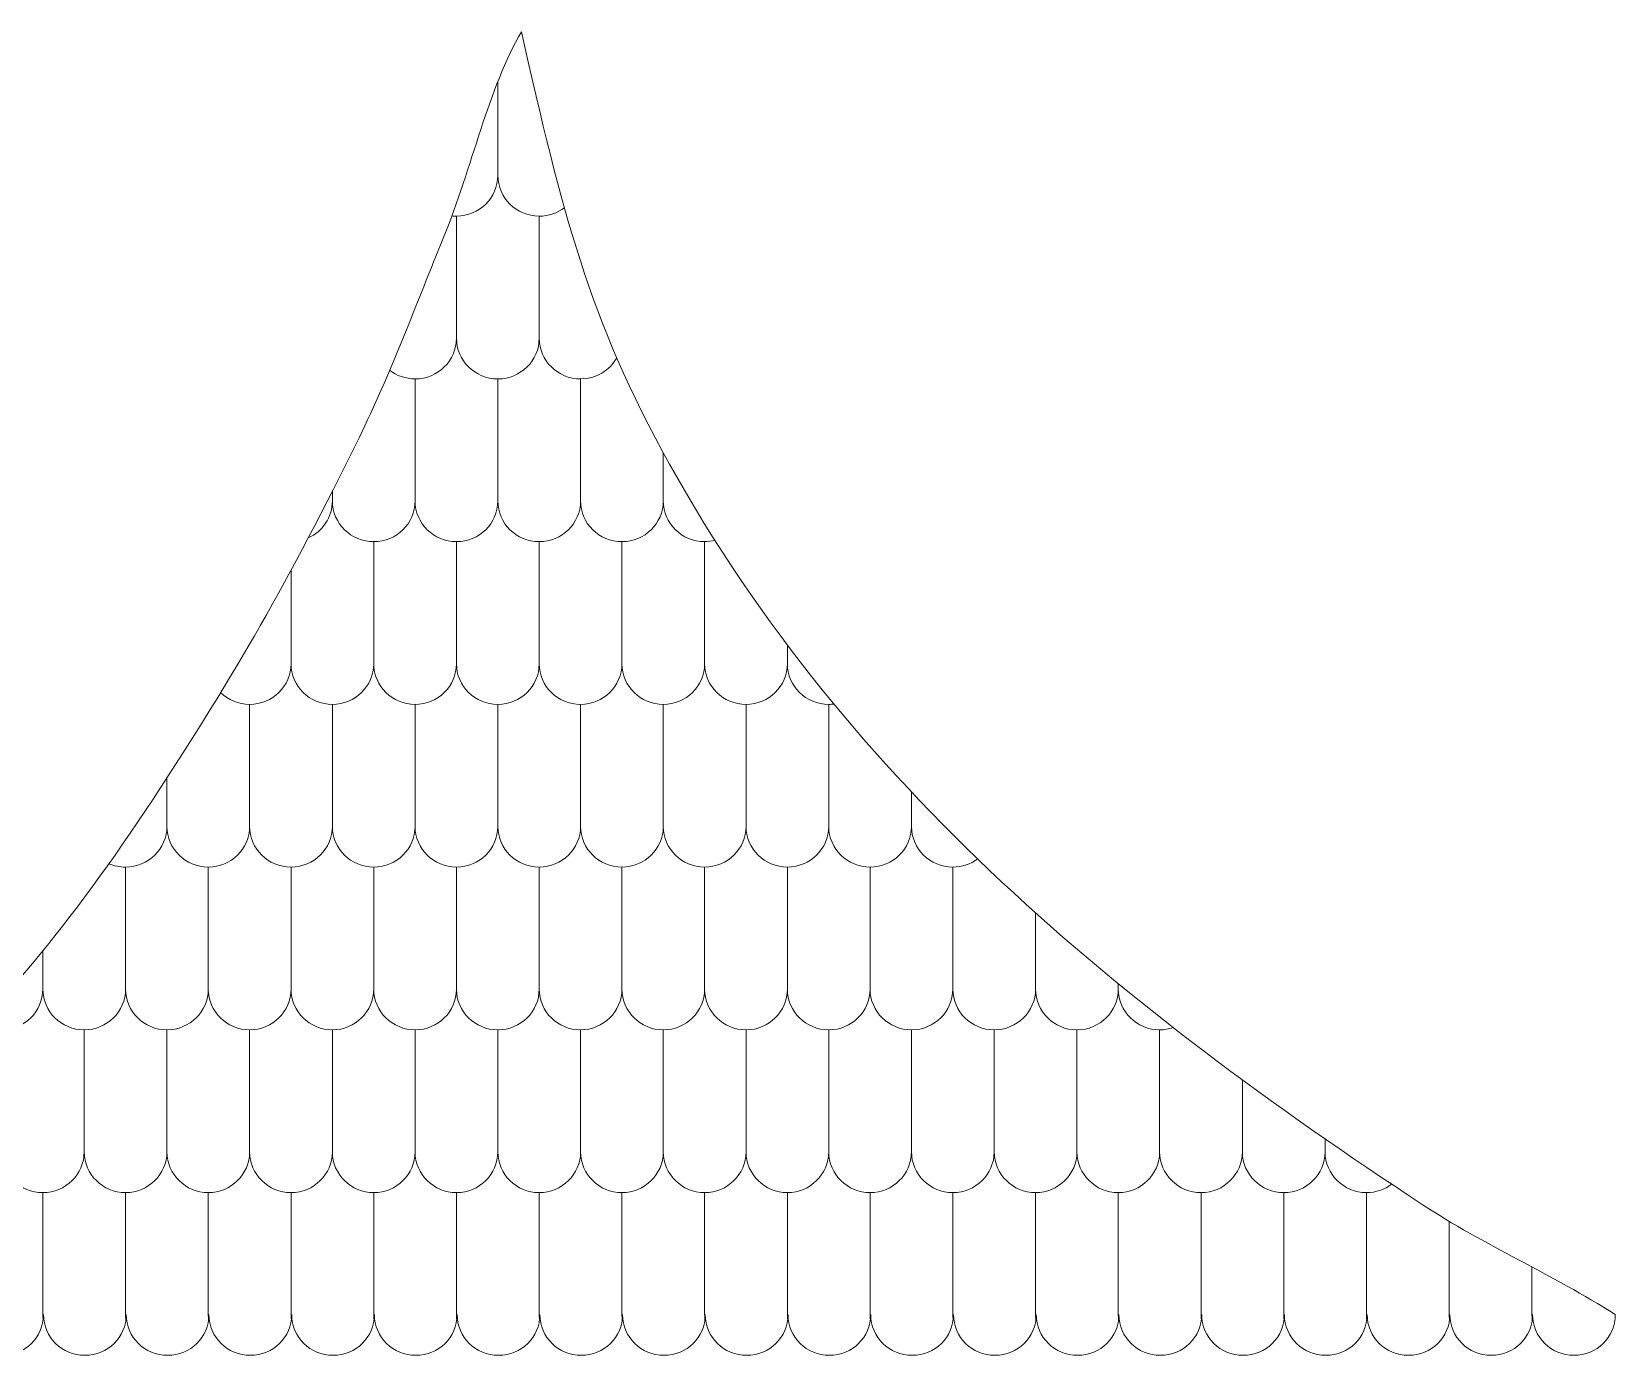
# Model space of a CAD drawing. Header units: millimetres. Extents: x 170 to 862, y -190 to 818.
# Drawn here: x 755.27 to 794.19, y 15.04 to 47.58 of the extents above; entities that cross this region are included whole.
import ezdxf

# ---------------------------------------------------------------- set-up
doc = ezdxf.new("R2010")
doc.units = ezdxf.units.MM
doc.header["$MEASUREMENT"] = 0
doc.layers.add('layer 1', color=7, linetype='Continuous')

msp = doc.modelspace()

# ---------------------------------------------------------------- linework, layer by layer
at = {"layer": 'layer 1', "color": 2, "lineweight": 9}
msp.add_open_spline([(789.4441, 18.7549), (782.1436, 23.5564), (775.3489, 29.0378), (770.9504, 36.9458), (770.9504, 36.9458), (768.9557, 40.5322), (768.3135, 43.1392), (767.3072, 47.5786), (767.3072, 47.5786), (766.502, 46.201), (766.0857, 44.2143), (765.405, 42.5465), (765.405, 42.5465), (764.7528, 40.9499), (764.0501, 39.0814), (763.3271, 37.6141), (763.3271, 37.6141), (761.5631, 34.0331), (760.2976, 31.8232), (758.2558, 28.7171), (758.2558, 28.7171), (754.2364, 22.6023), (750.7219, 19.6288), (744.7283, 16.7346), (744.7283, 16.7346), (744.7283, 16.7346), (743.3654, 16.0441), (743.3654, 16.0441), (743.3654, 16.0441), (743.3654, 15.4933), (743.822, 15.0441), (744.3819, 15.0441), (744.3819, 15.0441), (744.9418, 15.0441), (745.3984, 15.4933), (745.3984, 16.0441), (745.3984, 16.0441), (745.3984, 15.4933), (745.855, 15.0441), (746.4149, 15.0441), (746.4149, 15.0441), (746.9748, 15.0441), (747.4315, 15.4933), (747.4315, 16.0441), (747.4315, 16.0441), (747.4315, 15.4933), (747.8881, 15.0441), (748.448, 15.0441), (748.448, 15.0441), (749.0079, 15.0441), (749.4645, 15.4933), (749.4645, 16.0441), (749.4645, 16.0441), (749.4645, 15.4933), (749.9211, 15.0441), (750.481, 15.0441), (750.481, 15.0441), (751.0409, 15.0441), (751.4975, 15.4933), (751.4975, 16.0441), (751.4975, 16.0441), (751.4975, 15.4933), (751.9541, 15.0441), (752.514, 15.0441), (752.514, 15.0441), (753.0739, 15.0441), (753.5306, 15.4933), (753.5306, 16.0441), (753.5306, 16.0441), (753.5306, 15.4933), (753.9872, 15.0441), (754.5471, 15.0441), (754.5471, 15.0441), (755.107, 15.0441), (755.5636, 15.4933), (755.5636, 16.0441), (755.5636, 16.0441), (755.5636, 15.4933), (756.0202, 15.0441), (756.5801, 15.0441), (756.5801, 15.0441), (757.14, 15.0441), (757.5966, 15.4933), (757.5966, 16.0441), (757.5966, 16.0441), (757.5966, 15.4933), (758.0532, 15.0441), (758.6131, 15.0441), (758.6131, 15.0441), (759.173, 15.0441), (759.6296, 15.4933), (759.6296, 16.0441), (759.6296, 16.0441), (759.6296, 15.4933), (760.0863, 15.0441), (760.6462, 15.0441), (760.6462, 15.0441), (761.2061, 15.0441), (761.6627, 15.4933), (761.6627, 16.0441), (761.6627, 16.0441), (761.6627, 15.4933), (762.1193, 15.0441), (762.6792, 15.0441), (762.6792, 15.0441), (763.2391, 15.0441), (763.6957, 15.4933), (763.6957, 16.0441), (763.6957, 16.0441), (763.6957, 15.4933), (764.1523, 15.0441), (764.7122, 15.0441), (764.7122, 15.0441), (765.2721, 15.0441), (765.7287, 15.4933), (765.7287, 16.0441), (765.7287, 16.0441), (765.7287, 15.4933), (766.1854, 15.0441), (766.7453, 15.0441), (766.7453, 15.0441), (767.3052, 15.0441), (767.7618, 15.4933), (767.7618, 16.0441), (767.7618, 16.0441), (767.7618, 15.4933), (768.2184, 15.0441), (768.7783, 15.0441), (768.7783, 15.0441), (769.3382, 15.0441), (769.7948, 15.4933), (769.7948, 16.0441), (769.7948, 16.0441), (769.7948, 15.4933), (770.2514, 15.0441), (770.8113, 15.0441), (770.8113, 15.0441), (771.3712, 15.0441), (771.8278, 15.4933), (771.8278, 16.0441), (771.8278, 16.0441), (771.8278, 15.4933), (772.2845, 15.0441), (772.8444, 15.0441), (772.8444, 15.0441), (773.4043, 15.0441), (773.8609, 15.4933), (773.8609, 16.0441), (773.8609, 16.0441), (773.8609, 15.4933), (774.3175, 15.0441), (774.8774, 15.0441), (774.8774, 15.0441), (775.4373, 15.0441), (775.8939, 15.4933), (775.8939, 16.0441), (775.8939, 16.0441), (775.8939, 15.4933), (776.3505, 15.0441), (776.9104, 15.0441), (776.9104, 15.0441), (777.4703, 15.0441), (777.9269, 15.4933), (777.9269, 16.0441), (777.9269, 16.0441), (777.9269, 15.4933), (778.3836, 15.0441), (778.9434, 15.0441), (778.9434, 15.0441), (779.5033, 15.0441), (779.96, 15.4933), (779.96, 16.0441), (779.96, 16.0441), (779.96, 15.4933), (780.4166, 15.0441), (780.9765, 15.0441), (780.9765, 15.0441), (781.5364, 15.0441), (781.993, 15.4933), (781.993, 16.0441), (781.993, 16.0441), (781.993, 15.4933), (782.4496, 15.0441), (783.0095, 15.0441), (783.0095, 15.0441), (783.5694, 15.0441), (784.026, 15.4933), (784.026, 16.0441), (784.026, 16.0441), (784.026, 15.4933), (784.4826, 15.0441), (785.0425, 15.0441), (785.0425, 15.0441), (785.6024, 15.0441), (786.0591, 15.4933), (786.0591, 16.0441), (786.0591, 16.0441), (786.0591, 15.4933), (786.5157, 15.0441), (787.0756, 15.0441), (787.0756, 15.0441), (787.6355, 15.0441), (788.0921, 15.4933), (788.0921, 16.0441), (788.0921, 16.0441), (788.0921, 15.4933), (788.5487, 15.0441), (789.1086, 15.0441), (789.1086, 15.0441), (789.6685, 15.0441), (790.1251, 15.4933), (790.1251, 16.0441), (790.1251, 16.0441), (790.1251, 15.4933), (790.5817, 15.0441), (791.1416, 15.0441), (791.1416, 15.0441), (791.7015, 15.0441), (792.1582, 15.4933), (792.1582, 16.0441), (792.1582, 16.0441), (792.1582, 15.4933), (792.6148, 15.0441), (793.1747, 15.0441), (793.1747, 15.0441), (793.7346, 15.0441), (794.1912, 15.4933), (794.1912, 16.0441), (794.1912, 16.0441), (792.644, 17.0297), (790.9645, 17.755), (789.4441, 18.7549)], degree=3, knots=[0, 0, 0, 0, 0.0169492, 0.0169492, 0.0169492, 0.0169492, 0.0338983, 0.0338983, 0.0338983, 0.0338983, 0.0508475, 0.0508475, 0.0508475, 0.0508475, 0.0677966, 0.0677966, 0.0677966, 0.0677966, 0.0847458, 0.0847458, 0.0847458, 0.0847458, 0.1016949, 0.1016949, 0.1016949, 0.1016949, 0.1186441, 0.1186441, 0.1186441, 0.1186441, 0.1355932, 0.1355932, 0.1355932, 0.1355932, 0.1525424, 0.1525424, 0.1525424, 0.1525424, 0.1694915, 0.1694915, 0.1694915, 0.1694915, 0.1864407, 0.1864407, 0.1864407, 0.1864407, 0.2033898, 0.2033898, 0.2033898, 0.2033898, 0.220339, 0.220339, 0.220339, 0.220339, 0.2372881, 0.2372881, 0.2372881, 0.2372881, 0.2542373, 0.2542373, 0.2542373, 0.2542373, 0.2711864, 0.2711864, 0.2711864, 0.2711864, 0.2881356, 0.2881356, 0.2881356, 0.2881356, 0.3050847, 0.3050847, 0.3050847, 0.3050847, 0.3220339, 0.3220339, 0.3220339, 0.3220339, 0.3389831, 0.3389831, 0.3389831, 0.3389831, 0.3559322, 0.3559322, 0.3559322, 0.3559322, 0.3728814, 0.3728814, 0.3728814, 0.3728814, 0.3898305, 0.3898305, 0.3898305, 0.3898305, 0.4067797, 0.4067797, 0.4067797, 0.4067797, 0.4237288, 0.4237288, 0.4237288, 0.4237288, 0.440678, 0.440678, 0.440678, 0.440678, 0.4576271, 0.4576271, 0.4576271, 0.4576271, 0.4745763, 0.4745763, 0.4745763, 0.4745763, 0.4915254, 0.4915254, 0.4915254, 0.4915254, 0.5084746, 0.5084746, 0.5084746, 0.5084746, 0.5254237, 0.5254237, 0.5254237, 0.5254237, 0.5423729, 0.5423729, 0.5423729, 0.5423729, 0.559322, 0.559322, 0.559322, 0.559322, 0.5762712, 0.5762712, 0.5762712, 0.5762712, 0.5932203, 0.5932203, 0.5932203, 0.5932203, 0.6101695, 0.6101695, 0.6101695, 0.6101695, 0.6271186, 0.6271186, 0.6271186, 0.6271186, 0.6440678, 0.6440678, 0.6440678, 0.6440678, 0.6610169, 0.6610169, 0.6610169, 0.6610169, 0.6779661, 0.6779661, 0.6779661, 0.6779661, 0.6949153, 0.6949153, 0.6949153, 0.6949153, 0.7118644, 0.7118644, 0.7118644, 0.7118644, 0.7288136, 0.7288136, 0.7288136, 0.7288136, 0.7457627, 0.7457627, 0.7457627, 0.7457627, 0.7627119, 0.7627119, 0.7627119, 0.7627119, 0.779661, 0.779661, 0.779661, 0.779661, 0.7966102, 0.7966102, 0.7966102, 0.7966102, 0.8135593, 0.8135593, 0.8135593, 0.8135593, 0.8305085, 0.8305085, 0.8305085, 0.8305085, 0.8474576, 0.8474576, 0.8474576, 0.8474576, 0.8644068, 0.8644068, 0.8644068, 0.8644068, 0.8813559, 0.8813559, 0.8813559, 0.8813559, 0.8983051, 0.8983051, 0.8983051, 0.8983051, 0.9152542, 0.9152542, 0.9152542, 0.9152542, 0.9322034, 0.9322034, 0.9322034, 0.9322034, 0.9491525, 0.9491525, 0.9491525, 0.9491525, 0.9661017, 0.9661017, 0.9661017, 0.9661017, 1, 1, 1, 1], dxfattribs=at)
at = {"layer": 'layer 1', "color": 242, "lineweight": 9}
for points, knots in [([(768.3642, 43.2518), (768.1926, 43.1216), (767.9779, 43.0441), (767.7453, 43.0441), (767.7453, 43.0441), (767.1854, 43.0441), (766.7288, 43.4933), (766.7288, 44.0441), (766.7288, 44.0441), (766.7288, 44.0441), (766.7288, 46.3519), (766.7288, 46.3519)], [0, 0, 0, 0, 0.25, 0.25, 0.25, 0.25, 0.5, 0.5, 0.5, 0.5, 1, 1, 1, 1]), ([(766.7288, 44.0441), (766.7288, 43.4933), (766.2721, 43.0441), (765.7122, 43.0441), (765.7122, 43.0441), (765.6743, 43.0441), (765.6368, 43.0463), (765.6, 43.0503)], [0, 0, 0, 0, 0.3333333, 0.3333333, 0.3333333, 0.3333333, 1, 1, 1, 1]), ([(767.7453, 40.0441), (767.7453, 39.4933), (767.2887, 39.0441), (766.7288, 39.0441), (766.7288, 39.0441), (766.1689, 39.0441), (765.7122, 39.4933), (765.7122, 40.0441), (765.7122, 40.0441), (765.7122, 40.0441), (765.7122, 43.0441), (765.7122, 43.0441)], [0, 0, 0, 0, 0.25, 0.25, 0.25, 0.25, 0.5, 0.5, 0.5, 0.5, 1, 1, 1, 1]), ([(769.6523, 39.5627), (769.479, 39.254), (769.1445, 39.0441), (768.7618, 39.0441), (768.7618, 39.0441), (768.2019, 39.0441), (767.7453, 39.4933), (767.7453, 40.0441), (767.7453, 40.0441), (767.7453, 40.0441), (767.7453, 43.0441), (767.7453, 43.0441)], [0, 0, 0, 0, 0.25, 0.25, 0.25, 0.25, 0.5, 0.5, 0.5, 0.5, 1, 1, 1, 1]), ([(765.7122, 40.0441), (765.7122, 39.4933), (765.2556, 39.0441), (764.6957, 39.0441), (764.6957, 39.0441), (764.4602, 39.0441), (764.243, 39.1236), (764.0704, 39.2566)], [0, 0, 0, 0, 0.3333333, 0.3333333, 0.3333333, 0.3333333, 1, 1, 1, 1]), ([(766.7288, 36.0441), (766.7288, 35.4933), (766.2721, 35.0441), (765.7122, 35.0441), (765.7122, 35.0441), (765.1523, 35.0441), (764.6957, 35.4933), (764.6957, 36.0441), (764.6957, 36.0441), (764.6957, 36.0441), (764.6957, 39.0441), (764.6957, 39.0441)], [0, 0, 0, 0, 0.25, 0.25, 0.25, 0.25, 0.5, 0.5, 0.5, 0.5, 1, 1, 1, 1]), ([(768.7618, 36.0441), (768.7618, 35.4933), (768.3052, 35.0441), (767.7453, 35.0441), (767.7453, 35.0441), (767.1854, 35.0441), (766.7288, 35.4933), (766.7288, 36.0441), (766.7288, 36.0441), (766.7288, 36.0441), (766.7288, 39.0441), (766.7288, 39.0441)], [0, 0, 0, 0, 0.25, 0.25, 0.25, 0.25, 0.5, 0.5, 0.5, 0.5, 1, 1, 1, 1]), ([(770.7948, 36.0441), (770.7948, 35.4933), (770.3382, 35.0441), (769.7783, 35.0441), (769.7783, 35.0441), (769.2184, 35.0441), (768.7618, 35.4933), (768.7618, 36.0441), (768.7618, 36.0441), (768.7618, 36.0441), (768.7618, 39.0441), (768.7618, 39.0441)], [0, 0, 0, 0, 0.25, 0.25, 0.25, 0.25, 0.5, 0.5, 0.5, 0.5, 1, 1, 1, 1]), ([(772.0631, 35.0753), (771.9826, 35.055), (771.8982, 35.0441), (771.8113, 35.0441), (771.8113, 35.0441), (771.2514, 35.0441), (770.7948, 35.4933), (770.7948, 36.0441), (770.7948, 36.0441), (770.7948, 36.0441), (770.7948, 37.2288), (770.7948, 37.2288)], [0, 0, 0, 0, 0.25, 0.25, 0.25, 0.25, 0.5, 0.5, 0.5, 0.5, 1, 1, 1, 1]), ([(764.6957, 36.0441), (764.6957, 35.4933), (764.2391, 35.0441), (763.6792, 35.0441), (763.6792, 35.0441), (763.1193, 35.0441), (762.6627, 35.4933), (762.6627, 36.0441), (762.6627, 36.0441), (762.6627, 36.0441), (762.6627, 36.2843), (762.6627, 36.2843)], [0, 0, 0, 0, 0.25, 0.25, 0.25, 0.25, 0.5, 0.5, 0.5, 0.5, 1, 1, 1, 1]), ([(765.7122, 32.0441), (765.7122, 31.4933), (765.2556, 31.0441), (764.6957, 31.0441), (764.6957, 31.0441), (764.1358, 31.0441), (763.6792, 31.4933), (763.6792, 32.0441), (763.6792, 32.0441), (763.6792, 32.0441), (763.6792, 35.0441), (763.6792, 35.0441)], [0, 0, 0, 0, 0.25, 0.25, 0.25, 0.25, 0.5, 0.5, 0.5, 0.5, 1, 1, 1, 1]), ([(767.7453, 32.0441), (767.7453, 31.4933), (767.2887, 31.0441), (766.7288, 31.0441), (766.7288, 31.0441), (766.1689, 31.0441), (765.7122, 31.4933), (765.7122, 32.0441), (765.7122, 32.0441), (765.7122, 32.0441), (765.7122, 35.0441), (765.7122, 35.0441)], [0, 0, 0, 0, 0.25, 0.25, 0.25, 0.25, 0.5, 0.5, 0.5, 0.5, 1, 1, 1, 1]), ([(769.7783, 32.0441), (769.7783, 31.4933), (769.3217, 31.0441), (768.7618, 31.0441), (768.7618, 31.0441), (768.2019, 31.0441), (767.7453, 31.4933), (767.7453, 32.0441), (767.7453, 32.0441), (767.7453, 32.0441), (767.7453, 35.0441), (767.7453, 35.0441)], [0, 0, 0, 0, 0.25, 0.25, 0.25, 0.25, 0.5, 0.5, 0.5, 0.5, 1, 1, 1, 1]), ([(771.8113, 32.0441), (771.8113, 31.4933), (771.3547, 31.0441), (770.7948, 31.0441), (770.7948, 31.0441), (770.2349, 31.0441), (769.7783, 31.4933), (769.7783, 32.0441), (769.7783, 32.0441), (769.7783, 32.0441), (769.7783, 35.0441), (769.7783, 35.0441)], [0, 0, 0, 0, 0.25, 0.25, 0.25, 0.25, 0.5, 0.5, 0.5, 0.5, 1, 1, 1, 1]), ([(773.8444, 32.0441), (773.8444, 31.4933), (773.3878, 31.0441), (772.8279, 31.0441), (772.8279, 31.0441), (772.268, 31.0441), (771.8113, 31.4933), (771.8113, 32.0441), (771.8113, 32.0441), (771.8113, 32.0441), (771.8113, 35.0441), (771.8113, 35.0441)], [0, 0, 0, 0, 0.25, 0.25, 0.25, 0.25, 0.5, 0.5, 0.5, 0.5, 1, 1, 1, 1]), ([(763.6792, 32.0441), (763.6792, 31.4933), (763.2226, 31.0441), (762.6627, 31.0441), (762.6627, 31.0441), (762.1028, 31.0441), (761.6462, 31.4933), (761.6462, 32.0441), (761.6462, 32.0441), (761.6462, 32.0441), (761.6462, 34.3398), (761.6462, 34.3398)], [0, 0, 0, 0, 0.25, 0.25, 0.25, 0.25, 0.5, 0.5, 0.5, 0.5, 1, 1, 1, 1]), ([(774.9878, 31.0519), (774.9462, 31.0467), (774.9039, 31.0441), (774.8609, 31.0441), (774.8609, 31.0441), (774.301, 31.0441), (773.8444, 31.4933), (773.8444, 32.0441), (773.8444, 32.0441), (773.8444, 32.0441), (773.8444, 32.5022), (773.8444, 32.5022)], [0, 0, 0, 0, 0.25, 0.25, 0.25, 0.25, 0.5, 0.5, 0.5, 0.5, 1, 1, 1, 1]), ([(761.6462, 32.0441), (761.6462, 31.4933), (761.1896, 31.0441), (760.6297, 31.0441), (760.6297, 31.0441), (760.353, 31.0441), (760.1015, 31.1539), (759.9179, 31.3313)], [0, 0, 0, 0, 0.3333333, 0.3333333, 0.3333333, 0.3333333, 1, 1, 1, 1]), ([(762.6627, 28.0441), (762.6627, 27.4933), (762.2061, 27.0441), (761.6462, 27.0441), (761.6462, 27.0441), (761.0863, 27.0441), (760.6297, 27.4933), (760.6297, 28.0441), (760.6297, 28.0441), (760.6297, 28.0441), (760.6297, 31.0441), (760.6297, 31.0441)], [0, 0, 0, 0, 0.25, 0.25, 0.25, 0.25, 0.5, 0.5, 0.5, 0.5, 1, 1, 1, 1]), ([(764.6957, 28.0441), (764.6957, 27.4933), (764.2391, 27.0441), (763.6792, 27.0441), (763.6792, 27.0441), (763.1193, 27.0441), (762.6627, 27.4933), (762.6627, 28.0441), (762.6627, 28.0441), (762.6627, 28.0441), (762.6627, 31.0441), (762.6627, 31.0441)], [0, 0, 0, 0, 0.25, 0.25, 0.25, 0.25, 0.5, 0.5, 0.5, 0.5, 1, 1, 1, 1]), ([(766.7288, 28.0441), (766.7288, 27.4933), (766.2721, 27.0441), (765.7122, 27.0441), (765.7122, 27.0441), (765.1523, 27.0441), (764.6957, 27.4933), (764.6957, 28.0441), (764.6957, 28.0441), (764.6957, 28.0441), (764.6957, 31.0441), (764.6957, 31.0441)], [0, 0, 0, 0, 0.25, 0.25, 0.25, 0.25, 0.5, 0.5, 0.5, 0.5, 1, 1, 1, 1]), ([(768.7618, 28.0441), (768.7618, 27.4933), (768.3052, 27.0441), (767.7453, 27.0441), (767.7453, 27.0441), (767.1854, 27.0441), (766.7288, 27.4933), (766.7288, 28.0441), (766.7288, 28.0441), (766.7288, 28.0441), (766.7288, 31.0441), (766.7288, 31.0441)], [0, 0, 0, 0, 0.25, 0.25, 0.25, 0.25, 0.5, 0.5, 0.5, 0.5, 1, 1, 1, 1]), ([(770.7948, 28.0441), (770.7948, 27.4933), (770.3382, 27.0441), (769.7783, 27.0441), (769.7783, 27.0441), (769.2184, 27.0441), (768.7618, 27.4933), (768.7618, 28.0441), (768.7618, 28.0441), (768.7618, 28.0441), (768.7618, 31.0441), (768.7618, 31.0441)], [0, 0, 0, 0, 0.25, 0.25, 0.25, 0.25, 0.5, 0.5, 0.5, 0.5, 1, 1, 1, 1]), ([(772.8279, 28.0441), (772.8279, 27.4933), (772.3712, 27.0441), (771.8113, 27.0441), (771.8113, 27.0441), (771.2514, 27.0441), (770.7948, 27.4933), (770.7948, 28.0441), (770.7948, 28.0441), (770.7948, 28.0441), (770.7948, 31.0441), (770.7948, 31.0441)], [0, 0, 0, 0, 0.25, 0.25, 0.25, 0.25, 0.5, 0.5, 0.5, 0.5, 1, 1, 1, 1]), ([(774.8609, 28.0441), (774.8609, 27.4933), (774.4043, 27.0441), (773.8444, 27.0441), (773.8444, 27.0441), (773.2845, 27.0441), (772.8279, 27.4933), (772.8279, 28.0441), (772.8279, 28.0441), (772.8279, 28.0441), (772.8279, 31.0441), (772.8279, 31.0441)], [0, 0, 0, 0, 0.25, 0.25, 0.25, 0.25, 0.5, 0.5, 0.5, 0.5, 1, 1, 1, 1]), ([(776.8939, 28.0441), (776.8939, 27.4933), (776.4373, 27.0441), (775.8774, 27.0441), (775.8774, 27.0441), (775.3175, 27.0441), (774.8609, 27.4933), (774.8609, 28.0441), (774.8609, 28.0441), (774.8609, 28.0441), (774.8609, 31.0441), (774.8609, 31.0441)], [0, 0, 0, 0, 0.25, 0.25, 0.25, 0.25, 0.5, 0.5, 0.5, 0.5, 1, 1, 1, 1]), ([(760.6297, 28.0441), (760.6297, 27.4933), (760.173, 27.0441), (759.6131, 27.0441), (759.6131, 27.0441), (759.0533, 27.0441), (758.5966, 27.4933), (758.5966, 28.0441), (758.5966, 28.0441), (758.5966, 28.0441), (758.5966, 29.2384), (758.5966, 29.2384)], [0, 0, 0, 0, 0.25, 0.25, 0.25, 0.25, 0.5, 0.5, 0.5, 0.5, 1, 1, 1, 1]), ([(778.5203, 27.245), (778.3502, 27.119), (778.139, 27.0441), (777.9104, 27.0441), (777.9104, 27.0441), (777.3505, 27.0441), (776.8939, 27.4933), (776.8939, 28.0441), (776.8939, 28.0441), (776.8939, 28.0441), (776.8939, 28.892), (776.8939, 28.892)], [0, 0, 0, 0, 0.25, 0.25, 0.25, 0.25, 0.5, 0.5, 0.5, 0.5, 1, 1, 1, 1]), ([(758.5966, 28.0441), (758.5966, 27.4933), (758.14, 27.0441), (757.5801, 27.0441), (757.5801, 27.0441), (757.4351, 27.0441), (757.2972, 27.0743), (757.1722, 27.1285)], [0, 0, 0, 0, 0.3333333, 0.3333333, 0.3333333, 0.3333333, 1, 1, 1, 1]), ([(759.6131, 24.0441), (759.6131, 23.4933), (759.1565, 23.0441), (758.5966, 23.0441), (758.5966, 23.0441), (758.0367, 23.0441), (757.5801, 23.4933), (757.5801, 24.0441), (757.5801, 24.0441), (757.5801, 24.0441), (757.5801, 27.0441), (757.5801, 27.0441)], [0, 0, 0, 0, 0.25, 0.25, 0.25, 0.25, 0.5, 0.5, 0.5, 0.5, 1, 1, 1, 1]), ([(761.6462, 24.0441), (761.6462, 23.4933), (761.1896, 23.0441), (760.6297, 23.0441), (760.6297, 23.0441), (760.0698, 23.0441), (759.6131, 23.4933), (759.6131, 24.0441), (759.6131, 24.0441), (759.6131, 24.0441), (759.6131, 27.0441), (759.6131, 27.0441)], [0, 0, 0, 0, 0.25, 0.25, 0.25, 0.25, 0.5, 0.5, 0.5, 0.5, 1, 1, 1, 1]), ([(763.6792, 24.0441), (763.6792, 23.4933), (763.2226, 23.0441), (762.6627, 23.0441), (762.6627, 23.0441), (762.1028, 23.0441), (761.6462, 23.4933), (761.6462, 24.0441), (761.6462, 24.0441), (761.6462, 24.0441), (761.6462, 27.0441), (761.6462, 27.0441)], [0, 0, 0, 0, 0.25, 0.25, 0.25, 0.25, 0.5, 0.5, 0.5, 0.5, 1, 1, 1, 1]), ([(765.7122, 24.0441), (765.7122, 23.4933), (765.2556, 23.0441), (764.6957, 23.0441), (764.6957, 23.0441), (764.1358, 23.0441), (763.6792, 23.4933), (763.6792, 24.0441), (763.6792, 24.0441), (763.6792, 24.0441), (763.6792, 27.0441), (763.6792, 27.0441)], [0, 0, 0, 0, 0.25, 0.25, 0.25, 0.25, 0.5, 0.5, 0.5, 0.5, 1, 1, 1, 1]), ([(767.7453, 24.0441), (767.7453, 23.4933), (767.2887, 23.0441), (766.7288, 23.0441), (766.7288, 23.0441), (766.1689, 23.0441), (765.7122, 23.4933), (765.7122, 24.0441), (765.7122, 24.0441), (765.7122, 24.0441), (765.7122, 27.0441), (765.7122, 27.0441)], [0, 0, 0, 0, 0.25, 0.25, 0.25, 0.25, 0.5, 0.5, 0.5, 0.5, 1, 1, 1, 1]), ([(769.7783, 24.0441), (769.7783, 23.4933), (769.3217, 23.0441), (768.7618, 23.0441), (768.7618, 23.0441), (768.2019, 23.0441), (767.7453, 23.4933), (767.7453, 24.0441), (767.7453, 24.0441), (767.7453, 24.0441), (767.7453, 27.0441), (767.7453, 27.0441)], [0, 0, 0, 0, 0.25, 0.25, 0.25, 0.25, 0.5, 0.5, 0.5, 0.5, 1, 1, 1, 1]), ([(771.8113, 24.0441), (771.8113, 23.4933), (771.3547, 23.0441), (770.7948, 23.0441), (770.7948, 23.0441), (770.2349, 23.0441), (769.7783, 23.4933), (769.7783, 24.0441), (769.7783, 24.0441), (769.7783, 24.0441), (769.7783, 27.0441), (769.7783, 27.0441)], [0, 0, 0, 0, 0.25, 0.25, 0.25, 0.25, 0.5, 0.5, 0.5, 0.5, 1, 1, 1, 1]), ([(773.8444, 24.0441), (773.8444, 23.4933), (773.3878, 23.0441), (772.8279, 23.0441), (772.8279, 23.0441), (772.268, 23.0441), (771.8113, 23.4933), (771.8113, 24.0441), (771.8113, 24.0441), (771.8113, 24.0441), (771.8113, 27.0441), (771.8113, 27.0441)], [0, 0, 0, 0, 0.25, 0.25, 0.25, 0.25, 0.5, 0.5, 0.5, 0.5, 1, 1, 1, 1]), ([(775.8774, 24.0441), (775.8774, 23.4933), (775.4208, 23.0441), (774.8609, 23.0441), (774.8609, 23.0441), (774.301, 23.0441), (773.8444, 23.4933), (773.8444, 24.0441), (773.8444, 24.0441), (773.8444, 24.0441), (773.8444, 27.0441), (773.8444, 27.0441)], [0, 0, 0, 0, 0.25, 0.25, 0.25, 0.25, 0.5, 0.5, 0.5, 0.5, 1, 1, 1, 1]), ([(777.9104, 24.0441), (777.9104, 23.4933), (777.4538, 23.0441), (776.8939, 23.0441), (776.8939, 23.0441), (776.334, 23.0441), (775.8774, 23.4933), (775.8774, 24.0441), (775.8774, 24.0441), (775.8774, 24.0441), (775.8774, 27.0441), (775.8774, 27.0441)], [0, 0, 0, 0, 0.25, 0.25, 0.25, 0.25, 0.5, 0.5, 0.5, 0.5, 1, 1, 1, 1]), ([(779.9435, 24.0441), (779.9435, 23.4933), (779.4868, 23.0441), (778.9269, 23.0441), (778.9269, 23.0441), (778.3671, 23.0441), (777.9104, 23.4933), (777.9104, 24.0441), (777.9104, 24.0441), (777.9104, 24.0441), (777.9104, 27.0441), (777.9104, 27.0441)], [0, 0, 0, 0, 0.25, 0.25, 0.25, 0.25, 0.5, 0.5, 0.5, 0.5, 1, 1, 1, 1]), ([(781.9765, 24.0441), (781.9765, 23.4933), (781.5199, 23.0441), (780.96, 23.0441), (780.96, 23.0441), (780.4001, 23.0441), (779.9435, 23.4933), (779.9435, 24.0441), (779.9435, 24.0441), (779.9435, 24.0441), (779.9435, 25.9208), (779.9435, 25.9208)], [0, 0, 0, 0, 0.25, 0.25, 0.25, 0.25, 0.5, 0.5, 0.5, 0.5, 1, 1, 1, 1]), ([(757.5801, 24.0441), (757.5801, 23.4933), (757.1235, 23.0441), (756.5636, 23.0441), (756.5636, 23.0441), (756.0037, 23.0441), (755.5471, 23.4933), (755.5471, 24.0441), (755.5471, 24.0441), (755.5471, 24.0441), (755.5471, 24.9853), (755.5471, 24.9853)], [0, 0, 0, 0, 0.25, 0.25, 0.25, 0.25, 0.5, 0.5, 0.5, 0.5, 1, 1, 1, 1]), ([(783.3267, 23.0997), (783.2221, 23.0638), (783.1098, 23.0441), (782.993, 23.0441), (782.993, 23.0441), (782.4331, 23.0441), (781.9765, 23.4933), (781.9765, 24.0441), (781.9765, 24.0441), (781.9765, 24.0441), (781.9765, 24.1781), (781.9765, 24.1781)], [0, 0, 0, 0, 0.25, 0.25, 0.25, 0.25, 0.5, 0.5, 0.5, 0.5, 1, 1, 1, 1]), ([(755.5471, 24.0441), (755.5471, 23.4933), (755.0905, 23.0441), (754.5306, 23.0441), (754.5306, 23.0441), (754.329, 23.0441), (754.1407, 23.1024), (753.9824, 23.2027)], [0, 0, 0, 0, 0.3333333, 0.3333333, 0.3333333, 0.3333333, 1, 1, 1, 1]), ([(756.5636, 20.0441), (756.5636, 19.4933), (756.107, 19.0441), (755.5471, 19.0441), (755.5471, 19.0441), (754.9872, 19.0441), (754.5306, 19.4933), (754.5306, 20.0441), (754.5306, 20.0441), (754.5306, 20.0441), (754.5306, 23.0441), (754.5306, 23.0441)], [0, 0, 0, 0, 0.25, 0.25, 0.25, 0.25, 0.5, 0.5, 0.5, 0.5, 1, 1, 1, 1]), ([(758.5966, 20.0441), (758.5966, 19.4933), (758.14, 19.0441), (757.5801, 19.0441), (757.5801, 19.0441), (757.0202, 19.0441), (756.5636, 19.4933), (756.5636, 20.0441), (756.5636, 20.0441), (756.5636, 20.0441), (756.5636, 23.0441), (756.5636, 23.0441)], [0, 0, 0, 0, 0.25, 0.25, 0.25, 0.25, 0.5, 0.5, 0.5, 0.5, 1, 1, 1, 1]), ([(760.6297, 20.0441), (760.6297, 19.4933), (760.173, 19.0441), (759.6131, 19.0441), (759.6131, 19.0441), (759.0533, 19.0441), (758.5966, 19.4933), (758.5966, 20.0441), (758.5966, 20.0441), (758.5966, 20.0441), (758.5966, 23.0441), (758.5966, 23.0441)], [0, 0, 0, 0, 0.25, 0.25, 0.25, 0.25, 0.5, 0.5, 0.5, 0.5, 1, 1, 1, 1]), ([(762.6627, 20.0441), (762.6627, 19.4933), (762.2061, 19.0441), (761.6462, 19.0441), (761.6462, 19.0441), (761.0863, 19.0441), (760.6297, 19.4933), (760.6297, 20.0441), (760.6297, 20.0441), (760.6297, 20.0441), (760.6297, 23.0441), (760.6297, 23.0441)], [0, 0, 0, 0, 0.25, 0.25, 0.25, 0.25, 0.5, 0.5, 0.5, 0.5, 1, 1, 1, 1]), ([(764.6957, 20.0441), (764.6957, 19.4933), (764.2391, 19.0441), (763.6792, 19.0441), (763.6792, 19.0441), (763.1193, 19.0441), (762.6627, 19.4933), (762.6627, 20.0441), (762.6627, 20.0441), (762.6627, 20.0441), (762.6627, 23.0441), (762.6627, 23.0441)], [0, 0, 0, 0, 0.25, 0.25, 0.25, 0.25, 0.5, 0.5, 0.5, 0.5, 1, 1, 1, 1]), ([(766.7288, 20.0441), (766.7288, 19.4933), (766.2721, 19.0441), (765.7122, 19.0441), (765.7122, 19.0441), (765.1523, 19.0441), (764.6957, 19.4933), (764.6957, 20.0441), (764.6957, 20.0441), (764.6957, 20.0441), (764.6957, 23.0441), (764.6957, 23.0441)], [0, 0, 0, 0, 0.25, 0.25, 0.25, 0.25, 0.5, 0.5, 0.5, 0.5, 1, 1, 1, 1]), ([(768.7618, 20.0441), (768.7618, 19.4933), (768.3052, 19.0441), (767.7453, 19.0441), (767.7453, 19.0441), (767.1854, 19.0441), (766.7288, 19.4933), (766.7288, 20.0441), (766.7288, 20.0441), (766.7288, 20.0441), (766.7288, 23.0441), (766.7288, 23.0441)], [0, 0, 0, 0, 0.25, 0.25, 0.25, 0.25, 0.5, 0.5, 0.5, 0.5, 1, 1, 1, 1]), ([(770.7948, 20.0441), (770.7948, 19.4933), (770.3382, 19.0441), (769.7783, 19.0441), (769.7783, 19.0441), (769.2184, 19.0441), (768.7618, 19.4933), (768.7618, 20.0441), (768.7618, 20.0441), (768.7618, 20.0441), (768.7618, 23.0441), (768.7618, 23.0441)], [0, 0, 0, 0, 0.25, 0.25, 0.25, 0.25, 0.5, 0.5, 0.5, 0.5, 1, 1, 1, 1]), ([(772.8279, 20.0441), (772.8279, 19.4933), (772.3712, 19.0441), (771.8113, 19.0441), (771.8113, 19.0441), (771.2514, 19.0441), (770.7948, 19.4933), (770.7948, 20.0441), (770.7948, 20.0441), (770.7948, 20.0441), (770.7948, 23.0441), (770.7948, 23.0441)], [0, 0, 0, 0, 0.25, 0.25, 0.25, 0.25, 0.5, 0.5, 0.5, 0.5, 1, 1, 1, 1]), ([(774.8609, 20.0441), (774.8609, 19.4933), (774.4043, 19.0441), (773.8444, 19.0441), (773.8444, 19.0441), (773.2845, 19.0441), (772.8279, 19.4933), (772.8279, 20.0441), (772.8279, 20.0441), (772.8279, 20.0441), (772.8279, 23.0441), (772.8279, 23.0441)], [0, 0, 0, 0, 0.25, 0.25, 0.25, 0.25, 0.5, 0.5, 0.5, 0.5, 1, 1, 1, 1]), ([(776.8939, 20.0441), (776.8939, 19.4933), (776.4373, 19.0441), (775.8774, 19.0441), (775.8774, 19.0441), (775.3175, 19.0441), (774.8609, 19.4933), (774.8609, 20.0441), (774.8609, 20.0441), (774.8609, 20.0441), (774.8609, 23.0441), (774.8609, 23.0441)], [0, 0, 0, 0, 0.25, 0.25, 0.25, 0.25, 0.5, 0.5, 0.5, 0.5, 1, 1, 1, 1]), ([(778.9269, 20.0441), (778.9269, 19.4933), (778.4703, 19.0441), (777.9104, 19.0441), (777.9104, 19.0441), (777.3505, 19.0441), (776.8939, 19.4933), (776.8939, 20.0441), (776.8939, 20.0441), (776.8939, 20.0441), (776.8939, 23.0441), (776.8939, 23.0441)], [0, 0, 0, 0, 0.25, 0.25, 0.25, 0.25, 0.5, 0.5, 0.5, 0.5, 1, 1, 1, 1]), ([(780.96, 20.0441), (780.96, 19.4933), (780.5034, 19.0441), (779.9435, 19.0441), (779.9435, 19.0441), (779.3836, 19.0441), (778.9269, 19.4933), (778.9269, 20.0441), (778.9269, 20.0441), (778.9269, 20.0441), (778.9269, 23.0441), (778.9269, 23.0441)], [0, 0, 0, 0, 0.25, 0.25, 0.25, 0.25, 0.5, 0.5, 0.5, 0.5, 1, 1, 1, 1]), ([(782.993, 20.0441), (782.993, 19.4933), (782.5364, 19.0441), (781.9765, 19.0441), (781.9765, 19.0441), (781.4166, 19.0441), (780.96, 19.4933), (780.96, 20.0441), (780.96, 20.0441), (780.96, 20.0441), (780.96, 23.0441), (780.96, 23.0441)], [0, 0, 0, 0, 0.25, 0.25, 0.25, 0.25, 0.5, 0.5, 0.5, 0.5, 1, 1, 1, 1]), ([(785.026, 20.0441), (785.026, 19.4933), (784.5694, 19.0441), (784.0095, 19.0441), (784.0095, 19.0441), (783.4496, 19.0441), (782.993, 19.4933), (782.993, 20.0441), (782.993, 20.0441), (782.993, 20.0441), (782.993, 23.0441), (782.993, 23.0441)], [0, 0, 0, 0, 0.25, 0.25, 0.25, 0.25, 0.5, 0.5, 0.5, 0.5, 1, 1, 1, 1]), ([(787.0591, 20.0441), (787.0591, 19.4933), (786.6025, 19.0441), (786.0426, 19.0441), (786.0426, 19.0441), (785.4827, 19.0441), (785.026, 19.4933), (785.026, 20.0441), (785.026, 20.0441), (785.026, 20.0441), (785.026, 21.8149), (785.026, 21.8149)], [0, 0, 0, 0, 0.25, 0.25, 0.25, 0.25, 0.5, 0.5, 0.5, 0.5, 1, 1, 1, 1]), ([(788.6945, 19.2518), (788.5229, 19.1217), (788.3082, 19.0441), (788.0756, 19.0441), (788.0756, 19.0441), (787.5157, 19.0441), (787.0591, 19.4933), (787.0591, 20.0441), (787.0591, 20.0441), (787.0591, 20.0441), (787.0591, 20.3641), (787.0591, 20.3641)], [0, 0, 0, 0, 0.25, 0.25, 0.25, 0.25, 0.5, 0.5, 0.5, 0.5, 1, 1, 1, 1]), ([(755.5553, 15.9166), (755.5499, 15.9583), (755.5471, 16.0009), (755.5471, 16.0441), (755.5471, 16.0441), (755.5471, 16.0441), (755.5471, 19.0441), (755.5471, 19.0441)], [0, 0, 0, 0, 0.3333333, 0.3333333, 0.3333333, 0.3333333, 1, 1, 1, 1]), ([(757.5883, 15.9166), (757.5829, 15.9583), (757.5801, 16.0009), (757.5801, 16.0441), (757.5801, 16.0441), (757.5801, 16.0441), (757.5801, 19.0441), (757.5801, 19.0441)], [0, 0, 0, 0, 0.3333333, 0.3333333, 0.3333333, 0.3333333, 1, 1, 1, 1]), ([(759.6214, 15.9167), (759.616, 15.9584), (759.6131, 16.0009), (759.6131, 16.0441), (759.6131, 16.0441), (759.6131, 16.0441), (759.6131, 19.0441), (759.6131, 19.0441)], [0, 0, 0, 0, 0.3333333, 0.3333333, 0.3333333, 0.3333333, 1, 1, 1, 1]), ([(761.6544, 15.9166), (761.649, 15.9583), (761.6462, 16.0009), (761.6462, 16.0441), (761.6462, 16.0441), (761.6462, 16.0441), (761.6462, 19.0441), (761.6462, 19.0441)], [0, 0, 0, 0, 0.3333333, 0.3333333, 0.3333333, 0.3333333, 1, 1, 1, 1]), ([(763.6874, 15.9166), (763.682, 15.9583), (763.6792, 16.0009), (763.6792, 16.0441), (763.6792, 16.0441), (763.6792, 16.0441), (763.6792, 19.0441), (763.6792, 19.0441)], [0, 0, 0, 0, 0.3333333, 0.3333333, 0.3333333, 0.3333333, 1, 1, 1, 1]), ([(765.7205, 15.9167), (765.7151, 15.9584), (765.7122, 16.0009), (765.7122, 16.0441), (765.7122, 16.0441), (765.7122, 16.0441), (765.7122, 19.0441), (765.7122, 19.0441)], [0, 0, 0, 0, 0.3333333, 0.3333333, 0.3333333, 0.3333333, 1, 1, 1, 1]), ([(767.7535, 15.9166), (767.7481, 15.9583), (767.7453, 16.0009), (767.7453, 16.0441), (767.7453, 16.0441), (767.7453, 16.0441), (767.7453, 19.0441), (767.7453, 19.0441)], [0, 0, 0, 0, 0.3333333, 0.3333333, 0.3333333, 0.3333333, 1, 1, 1, 1]), ([(769.7865, 15.9166), (769.7811, 15.9583), (769.7783, 16.0009), (769.7783, 16.0441), (769.7783, 16.0441), (769.7783, 16.0441), (769.7783, 19.0441), (769.7783, 19.0441)], [0, 0, 0, 0, 0.3333333, 0.3333333, 0.3333333, 0.3333333, 1, 1, 1, 1]), ([(771.8196, 15.9167), (771.8142, 15.9584), (771.8113, 16.0009), (771.8113, 16.0441), (771.8113, 16.0441), (771.8113, 16.0441), (771.8113, 19.0441), (771.8113, 19.0441)], [0, 0, 0, 0, 0.3333333, 0.3333333, 0.3333333, 0.3333333, 1, 1, 1, 1]), ([(773.8526, 15.9166), (773.8472, 15.9583), (773.8444, 16.0009), (773.8444, 16.0441), (773.8444, 16.0441), (773.8444, 16.0441), (773.8444, 19.0441), (773.8444, 19.0441)], [0, 0, 0, 0, 0.3333333, 0.3333333, 0.3333333, 0.3333333, 1, 1, 1, 1]), ([(775.8856, 15.9166), (775.8802, 15.9583), (775.8774, 16.0009), (775.8774, 16.0441), (775.8774, 16.0441), (775.8774, 16.0441), (775.8774, 19.0441), (775.8774, 19.0441)], [0, 0, 0, 0, 0.3333333, 0.3333333, 0.3333333, 0.3333333, 1, 1, 1, 1]), ([(777.9187, 15.9167), (777.9133, 15.9584), (777.9104, 16.0009), (777.9104, 16.0441), (777.9104, 16.0441), (777.9104, 16.0441), (777.9104, 19.0441), (777.9104, 19.0441)], [0, 0, 0, 0, 0.3333333, 0.3333333, 0.3333333, 0.3333333, 1, 1, 1, 1]), ([(779.9517, 15.9167), (779.9463, 15.9584), (779.9435, 16.0009), (779.9435, 16.0441), (779.9435, 16.0441), (779.9435, 16.0441), (779.9435, 19.0441), (779.9435, 19.0441)], [0, 0, 0, 0, 0.3333333, 0.3333333, 0.3333333, 0.3333333, 1, 1, 1, 1]), ([(781.9848, 15.9166), (781.9794, 15.9583), (781.9765, 16.0009), (781.9765, 16.0441), (781.9765, 16.0441), (781.9765, 16.0441), (781.9765, 19.0441), (781.9765, 19.0441)], [0, 0, 0, 0, 0.3333333, 0.3333333, 0.3333333, 0.3333333, 1, 1, 1, 1]), ([(784.0178, 15.9166), (784.0124, 15.9583), (784.0095, 16.0009), (784.0095, 16.0441), (784.0095, 16.0441), (784.0095, 16.0441), (784.0095, 19.0441), (784.0095, 19.0441)], [0, 0, 0, 0, 0.3333333, 0.3333333, 0.3333333, 0.3333333, 1, 1, 1, 1]), ([(786.0508, 15.9167), (786.0454, 15.9584), (786.0426, 16.0009), (786.0426, 16.0441), (786.0426, 16.0441), (786.0426, 16.0441), (786.0426, 19.0441), (786.0426, 19.0441)], [0, 0, 0, 0, 0.3333333, 0.3333333, 0.3333333, 0.3333333, 1, 1, 1, 1]), ([(788.0839, 15.9166), (788.0785, 15.9583), (788.0756, 16.0009), (788.0756, 16.0441), (788.0756, 16.0441), (788.0756, 16.0441), (788.0756, 19.0441), (788.0756, 19.0441)], [0, 0, 0, 0, 0.3333333, 0.3333333, 0.3333333, 0.3333333, 1, 1, 1, 1]), ([(790.1169, 15.9166), (790.1115, 15.9583), (790.1086, 16.0009), (790.1086, 16.0441), (790.1086, 16.0441), (790.1086, 16.0441), (790.1086, 18.3393), (790.1086, 18.3393)], [0, 0, 0, 0, 0.3333333, 0.3333333, 0.3333333, 0.3333333, 1, 1, 1, 1]), ([(792.1499, 15.9167), (792.1445, 15.9584), (792.1417, 16.0009), (792.1417, 16.0441), (792.1417, 16.0441), (792.1417, 16.0441), (792.1417, 17.2155), (792.1417, 17.2155)], [0, 0, 0, 0, 0.3333333, 0.3333333, 0.3333333, 0.3333333, 1, 1, 1, 1])]:
    msp.add_open_spline(points, degree=3, knots=knots, dxfattribs=at)
msp.add_open_spline([(762.6627, 36.0441), (762.6627, 35.642), (762.4193, 35.2941), (762.07, 35.1355)], degree=3, dxfattribs=at)

doc.saveas('drawing.dxf')
